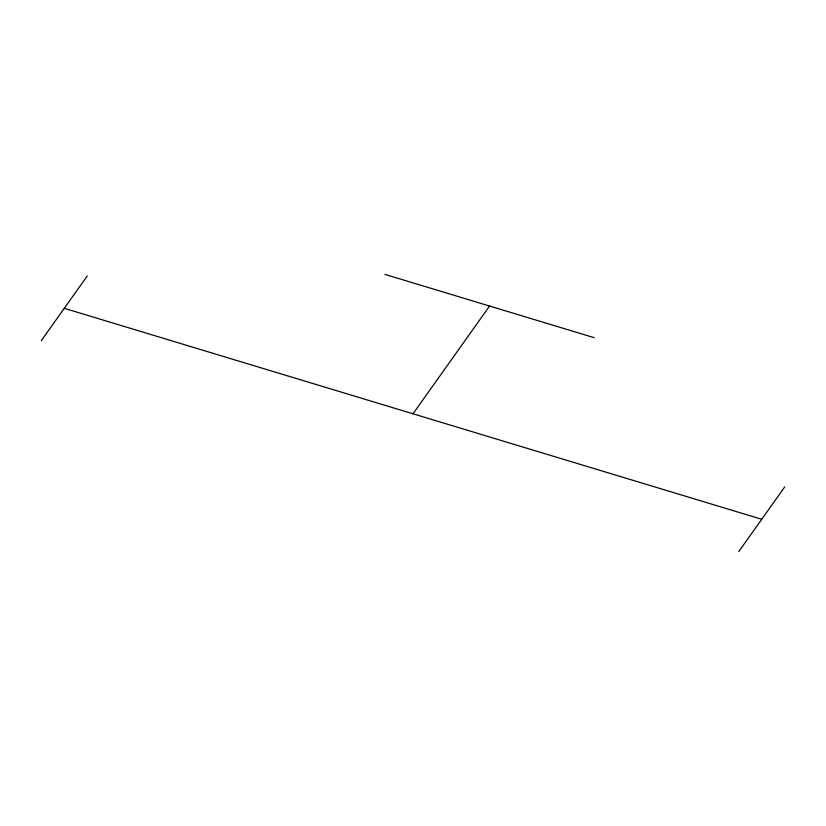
<?xml version="1.0" encoding="UTF-8"?>
<svg xmlns="http://www.w3.org/2000/svg" width="826" height="826" viewBox="0 0 826 826"><rect width="100%" height="100%" fill="white"/><g stroke="black" fill="none" stroke-linecap="round" stroke-linejoin="round"><path stroke-width="1.24" d="M41.3 340.663L87.236 275.998M413 413.805L489.56 306.033M738.764 551.613L784.7 486.948M384.947 274.387L594.183 337.679M64.273 308.325L761.727 519.275"/></g></svg>
